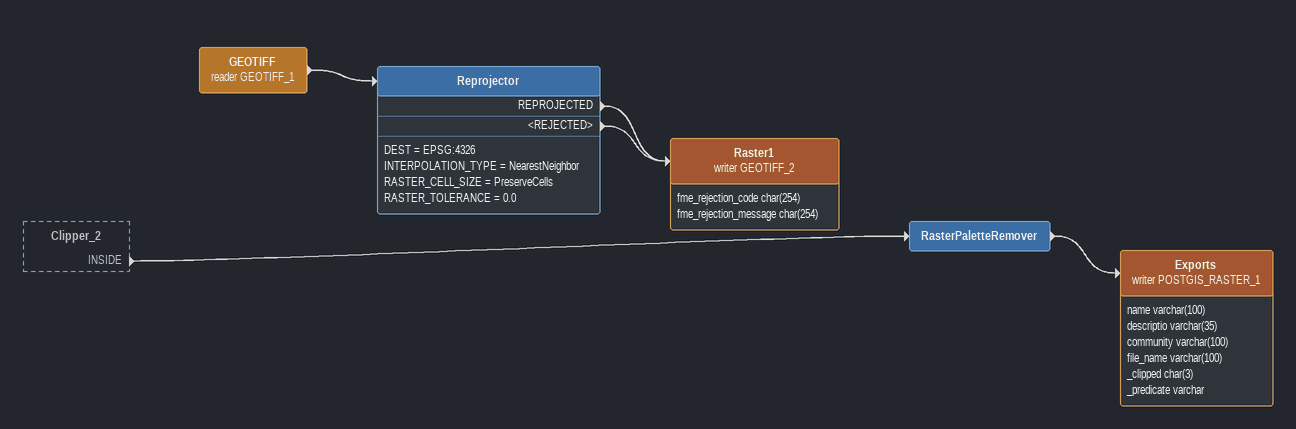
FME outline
Clipper_2 [outside]
    INSIDE -> RasterPaletteRemover
RasterPaletteRemover
    -> Exports (writer POSTGIS_RASTER_1)
Exports (writer POSTGIS_RASTER_1)
    attributes: name varchar(100), descriptio varchar(35), community varchar(100), file_name varchar(100), _clipped char(3), _predicate varchar
GEOTIFF (reader GEOTIFF_1)
    -> Reprojector
Reprojector
    DEST = EPSG:4326
    INTERPOLATION_TYPE = NearestNeighbor
    RASTER_CELL_SIZE = PreserveCells
    RASTER_TOLERANCE = 0.0
    REPROJECTED -> Raster1 (writer GEOTIFF_2)
    <REJECTED> -> Raster1 (writer GEOTIFF_2)
Raster1 (writer GEOTIFF_2)
    attributes: fme_rejection_code char(254), fme_rejection_message char(254)
